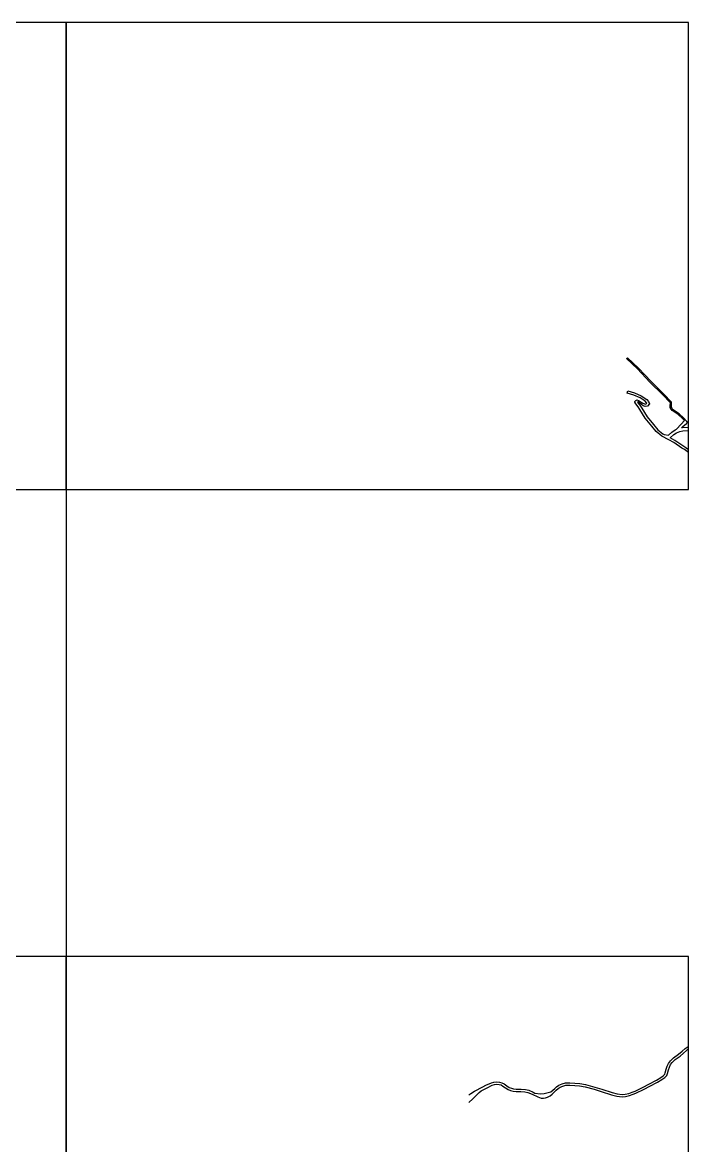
# Model space of a CAD drawing. Header units: metres. Extents: x -14400 to -12000, y -90000 to -87000.
# Drawn here: x -12856 to -12000, y -88443 to -87000 of the extents above; entities that cross this region are included whole.
import ezdxf

# ---------------------------------------------------------------- set-up
doc = ezdxf.new("R2010")
doc.units = ezdxf.units.M
doc.header["$LTSCALE"] = 2.5
doc.layers.add('図郭', color=7, linetype='Continuous')
doc.layers.add('道路', color=7, linetype='Continuous')

msp = doc.modelspace()

# ---------------------------------------------------------------- linework, layer by layer
at = {"layer": '図郭'}
for points in [[(-13600, -87600), (-12800, -87600), (-12800, -87000), (-13600, -87000)], [(-12800, -87600), (-12000, -87600), (-12000, -87000), (-12800, -87000)], [(-13600, -87600), (-12800, -87600), (-12800, -88200), (-13600, -88200)], [(-13600, -88800), (-12800, -88800), (-12800, -88200), (-13600, -88200)], [(-12800, -88800), (-12000, -88800), (-12000, -88200), (-12800, -88200)]]:
    msp.add_lwpolyline(points, close=True, dxfattribs=at)
at = {"layer": '道路'}
for points in [[(-12079.9, -87431.8), (-12078.4, -87430.9)], [(-12078.2, -87473.5), (-12069.6, -87476), (-12060.7, -87479.6), (-12053.7, -87484.3), (-12051.3, -87487.1), (-12050.4, -87490.2), (-12052.9, -87492.9), (-12055.6, -87493.4), (-12058.2, -87492.5), (-12060.3, -87491.1), (-12065, -87487.4), (-12065.6, -87487.8), (-12065.1, -87488.6), (-12062.5, -87491.9), (-12060.1, -87495.6), (-12053.4, -87506.6), (-12045.1, -87516.8), (-12039.4, -87523.3), (-12033.1, -87528.7), (-12031.5, -87529.5), (-12025.9, -87530.4), (-12021.5, -87526.4), (-12017.1, -87523.5), (-12015.4, -87522.8), (-12009.7, -87516), (-12005.3, -87511.6), (-12007.8, -87509), (-12013.4, -87503.8), (-12021.2, -87498.8), (-12022.4, -87497.1), (-12023.6, -87494.9), (-12023.5, -87492.3), (-12023.4, -87488.6), (-12033.5, -87478.2), (-12049.6, -87462.1), (-12065.8, -87445.2), (-12079.9, -87431.8)], [(-12000, -87520.4), (-12007.7, -87520.8), (-12008.9, -87521), (-12007.5, -87519), (-12002.8, -87515.4), (-12001.4, -87513.9), (-12002, -87512.8), (-12006.4, -87508.1), (-12011.9, -87503), (-12019.8, -87497.9), (-12020.9, -87496.3), (-12022.1, -87494.1), (-12022.1, -87491.5), (-12021.9, -87487.7), (-12032, -87477.3), (-12048.1, -87461.2), (-12064.3, -87444.3), (-12078.4, -87430.9)], [(-12079.1, -87476.4), (-12078.2, -87473.5)], [(-12008.5, -87546.8), (-12019, -87539.6), (-12025.4, -87536.1), (-12034.5, -87531.4), (-12041.5, -87525.4), (-12047.4, -87518.8), (-12055.9, -87508.3), (-12062.6, -87497.2), (-12064.9, -87493.7), (-12067.7, -87490.2), (-12069.1, -87488), (-12069, -87486.9), (-12067.8, -87485.7), (-12066.3, -87485.1), (-12064.4, -87485.8), (-12058.6, -87489.2), (-12055.4, -87490.3), (-12054.4, -87490.1), (-12053.8, -87489.4), (-12054, -87488.6), (-12055.7, -87486.6), (-12062.1, -87482.2), (-12070.5, -87478.8), (-12079.1, -87476.4)], [(-12003.2, -87546.8), (-12003.7, -87546.4), (-12017.5, -87537.1), (-12023.5, -87533.8), (-12019.1, -87529.5), (-12015.3, -87527.1), (-12011.3, -87525.5), (-12007.2, -87524.8), (-12000, -87524.4)], [(-12000, -87552.7), (-12005.4, -87548.9), (-12008.5, -87546.8)], [(-12000, -87549), (-12003.2, -87546.8)], [(-12282.3, -88378), (-12279.8, -88376.1), (-12275.2, -88373.2), (-12264.6, -88367.7), (-12260.4, -88365.7), (-12253.4, -88362.7), (-12250.2, -88361.8), (-12246.7, -88361.3), (-12243.1, -88361.6), (-12239.9, -88362.5), (-12237.1, -88364), (-12233.7, -88366.5), (-12230.5, -88368.5), (-12227.8, -88369.5), (-12225, -88370.2), (-12221.5, -88370.6), (-12215.3, -88370.7), (-12209.8, -88370.9), (-12205.5, -88372), (-12199.8, -88374.5), (-12197.4, -88375.6), (-12190.5, -88376.7), (-12185.7, -88376.4), (-12177.1, -88374.2), (-12172.1, -88369.8), (-12169.6, -88367.6), (-12166.6, -88365.4), (-12162.6, -88363.8), (-12158.2, -88362.6), (-12152.7, -88362.4), (-12146, -88362.8), (-12139.7, -88363.4), (-12132.4, -88364.8), (-12120.5, -88367.9), (-12111.3, -88370.7), (-12098.2, -88375), (-12091.8, -88376.7), (-12085.5, -88377.4), (-12081.3, -88377), (-12076.8, -88376.1), (-12072.3, -88374.5), (-12068.8, -88373.1), (-12058.5, -88368.1), (-12051.2, -88364.3), (-12041.2, -88359), (-12035.8, -88355.8), (-12032.6, -88353.5), (-12030.7, -88351.6), (-12030, -88349.6), (-12028.7, -88345), (-12027.3, -88341.3), (-12025.6, -88337.6), (-12023.3, -88334.4), (-12019.3, -88330.4), (-12012.8, -88325.8), (-12008.4, -88322), (-12004.3, -88318.4), (-12000.7, -88315.7), (-12000, -88315.4)], [(-12282.3, -88387.4), (-12282.2, -88387.3), (-12277.8, -88383.7), (-12273.5, -88379.1), (-12269.2, -88375), (-12266.7, -88373), (-12263.1, -88370.9), (-12258.9, -88368.8), (-12252.3, -88365.5), (-12249.5, -88364.8), (-12246.6, -88364.3), (-12243.6, -88364.6), (-12241, -88365.3), (-12238.7, -88366.6), (-12235.4, -88368.9), (-12231.9, -88371.2), (-12228.7, -88372.4), (-12225.6, -88373.2), (-12221.6, -88373.6), (-12215.4, -88373.7), (-12210.3, -88373.9), (-12206.4, -88374.9), (-12201.1, -88377.2), (-12193.9, -88380.7), (-12189.6, -88382.2), (-12186.5, -88382.1), (-12184, -88381.9), (-12181.5, -88381), (-12178, -88379.3), (-12175.5, -88377.2), (-12170, -88372), (-12167.7, -88369.9), (-12165.1, -88368.1), (-12161.6, -88366.6), (-12157.8, -88365.5), (-12152.8, -88365.4), (-12146.2, -88365.8), (-12140.1, -88366.4), (-12133.1, -88367.7), (-12121.3, -88370.8), (-12112.2, -88373.6), (-12099, -88377.9), (-12092.3, -88379.7), (-12085.5, -88380.4), (-12080.9, -88379.9), (-12076, -88379), (-12071.3, -88377.3), (-12067.7, -88375.9), (-12057.1, -88370.8), (-12049.9, -88367), (-12039.7, -88361.6), (-12034.2, -88358.3), (-12030.7, -88355.8), (-12028.1, -88353.2), (-12027.1, -88350.5), (-12025.8, -88345.9), (-12024.6, -88342.4), (-12023, -88339.1), (-12021, -88336.3), (-12017.4, -88332.7), (-12010.9, -88328.1), (-12006.4, -88324.2), (-12002.7, -88320.8), (-12000, -88318.5)]]:
    msp.add_lwpolyline(points, dxfattribs=at)

doc.saveas('drawing.dxf')
